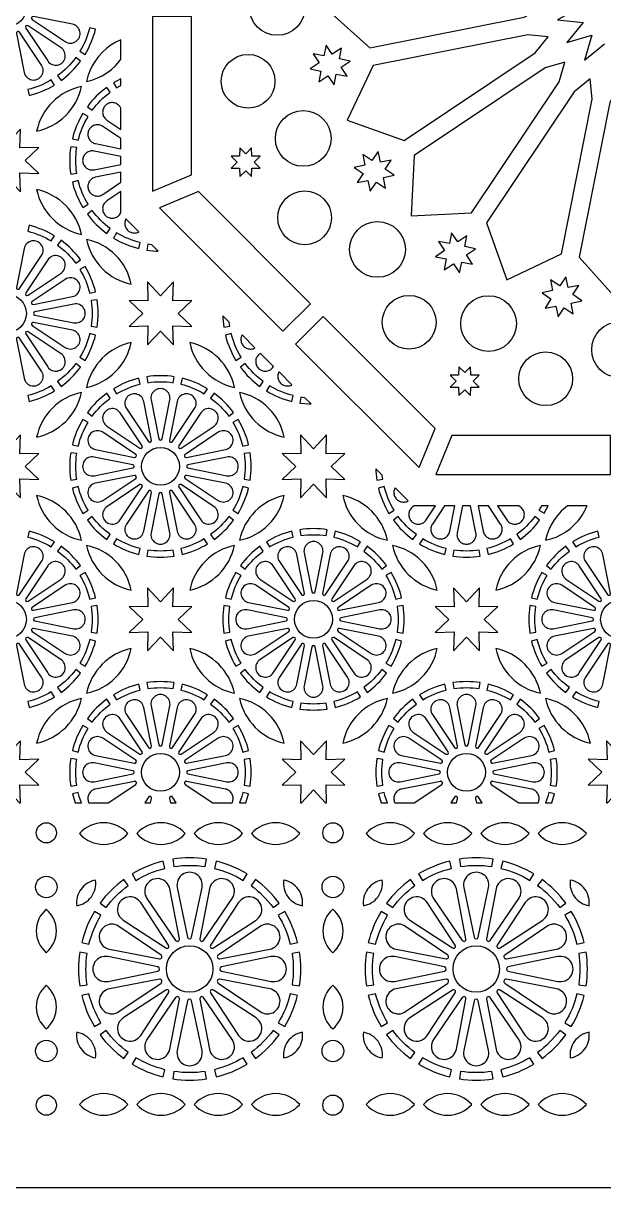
# Model space of a CAD drawing. Header units: millimetres. Extents: x 0 to 1380, y 140 to 1220.
# Drawn here: x 417 to 683, y 140 to 673 of the extents above; entities that cross this region are included whole.
import ezdxf

# ---------------------------------------------------------------- set-up
doc = ezdxf.new("R2010")
doc.units = ezdxf.units.MM
doc.layers.add('CUT', color=1, linetype='CONTINUOUS')

msp = doc.modelspace()

# ---------------------------------------------------------------- linework, layer by layer
at = {"layer": 'CUT'}
for points in [[(0, 1220), (1380.15, 1220), (1380.15, 139.85), (0, 139.85)], [(646.502, 684.387), (575.768, 698.456), (555.187, 679.925), (575.768, 661.394), (646.502, 675.463), (654.753, 679.925)], [(476.4, 675.8), (476.4, 595.883), (494.25, 603.276), (494.25, 675.8)], [(648.113, 667.372), (577.378, 653.303), (565.455, 628.306), (591.561, 619.061), (651.527, 659.129), (657.441, 666.408)], [(462, 665.089), (459.594, 663.962), (457.393, 662.634), (455.33, 661.099), (453.424, 659.371), (451.697, 657.466), (450.161, 655.402), (448.833, 653.2), (447.725, 650.879), (446.848, 648.462), (446.24, 646.09), (448.612, 646.698), (451.029, 647.575), (453.35, 648.683), (455.552, 650.011), (457.616, 651.547), (459.521, 653.274), (461.249, 655.18), (462, 656.189)], [(553.409, 650.741), (552.494, 645.843), (556.669, 648.563), (559.487, 644.451), (560.516, 649.328), (565.414, 648.412), (562.694, 652.588), (566.806, 655.405), (561.929, 656.435), (562.844, 661.333), (558.669, 658.613), (555.851, 662.724), (554.822, 657.848), (549.924, 658.763), (552.644, 654.588), (548.532, 651.77)], [(656.11, 652.269), (596.144, 612.202), (594.695, 584.545), (622.352, 585.994), (662.419, 645.96), (665.099, 654.949)], [(462, 647.272), (458.588, 645.43), (460.019, 643.075), (461.649, 644.065), (462, 644.231)], [(669.279, 641.377), (629.211, 581.411), (638.456, 555.305), (663.453, 567.228), (677.522, 637.963), (676.558, 647.291)], [(685.613, 636.352), (671.544, 565.618), (690.075, 545.037), (708.606, 565.618), (694.537, 636.352), (690.075, 644.603)], [(462, 633.871), (461.626, 634.431), (461.353, 634.796), (461.047, 635.129), (460.705, 635.429), (460.336, 635.693), (459.941, 635.915), (459.525, 636.096), (459.092, 636.233), (458.647, 636.324), (458.195, 636.368), (457.742, 636.366), (457.291, 636.316), (456.848, 636.22), (456.416, 636.078), (456.002, 635.892), (455.61, 635.665), (455.243, 635.398), (454.906, 635.094), (454.602, 634.757), (454.335, 634.39), (454.108, 633.998), (453.922, 633.584), (453.78, 633.152), (453.684, 632.709), (453.634, 632.258), (453.632, 631.805), (453.676, 631.353), (453.767, 630.908), (453.904, 630.475), (454.085, 630.059), (454.307, 629.664), (454.571, 629.295), (454.871, 628.953), (455.204, 628.647), (455.569, 628.374), (462, 624.077)], [(395.708, 603.974), (404.357, 604.207), (404.124, 595.558), (410.075, 601.839), (416.026, 595.558), (415.793, 604.207), (424.442, 603.974), (418.161, 609.925), (424.442, 615.876), (415.793, 615.643), (416.026, 624.292), (410.075, 618.011), (404.124, 624.292), (404.357, 615.643), (395.708, 615.876), (401.989, 609.925)], [(462, 619.928), (453.653, 625.506), (453.261, 625.739), (452.849, 625.929), (452.419, 626.076), (451.978, 626.177), (451.527, 626.232), (451.074, 626.24), (450.621, 626.201), (450.176, 626.114), (449.742, 625.982), (449.324, 625.806), (448.926, 625.588), (448.553, 625.33), (448.209, 625.034), (447.897, 624.703), (447.622, 624.344), (447.385, 623.956), (447.19, 623.546), (447.039, 623.119), (446.932, 622.677), (446.872, 622.228), (446.859, 621.775), (446.893, 621.322), (446.974, 620.875), (447.1, 620.44), (447.272, 620.02), (447.485, 619.619), (447.74, 619.243), (448.032, 618.896), (448.358, 618.581), (448.715, 618.301), (449.1, 618.06), (449.507, 617.86), (449.933, 617.704), (450.375, 617.591), (462, 615.279)], [(462, 611.761), (449.701, 614.208), (449.251, 614.273), (448.797, 614.292), (448.345, 614.263), (447.897, 614.188), (447.46, 614.066), (447.038, 613.9), (446.635, 613.69), (446.257, 613.441), (445.906, 613.153), (445.587, 612.83), (445.303, 612.475), (445.057, 612.094), (444.853, 611.689), (444.691, 611.265), (444.574, 610.827), (444.505, 610.378), (444.481, 609.925), (444.505, 609.472), (444.574, 609.023), (444.691, 608.585), (444.853, 608.161), (445.057, 607.756), (445.303, 607.375), (445.587, 607.02), (445.906, 606.697), (446.257, 606.409), (446.635, 606.16), (447.038, 605.95), (447.46, 605.784), (447.897, 605.662), (448.345, 605.587), (448.797, 605.558), (449.251, 605.577), (449.701, 605.642), (462, 608.089)], [(516.285, 606.316), (516.329, 602.506), (519.055, 605.169), (521.78, 602.506), (521.825, 606.316), (525.635, 606.361), (522.972, 609.086), (525.635, 611.811), (521.825, 611.856), (521.78, 615.666), (519.055, 613.003), (516.329, 615.666), (516.285, 611.856), (512.475, 611.811), (515.138, 609.086), (512.475, 606.361)], [(574.98, 600.663), (576.009, 595.786), (578.827, 599.898), (583.002, 597.178), (582.087, 602.076), (586.963, 603.105), (582.852, 605.923), (585.572, 610.098), (580.673, 609.183), (579.644, 614.06), (576.827, 609.948), (572.651, 612.669), (573.566, 607.77), (568.69, 606.741), (572.802, 603.923), (570.081, 599.748)], [(462, 604.571), (450.375, 602.259), (449.933, 602.146), (449.507, 601.99), (449.1, 601.79), (448.715, 601.549), (448.358, 601.269), (448.032, 600.954), (447.74, 600.607), (447.485, 600.231), (447.272, 599.83), (447.1, 599.41), (446.974, 598.975), (446.893, 598.528), (446.859, 598.075), (446.872, 597.622), (446.932, 597.173), (447.039, 596.731), (447.19, 596.304), (447.385, 595.894), (447.622, 595.506), (447.897, 595.147), (448.209, 594.816), (448.553, 594.52), (448.926, 594.262), (449.324, 594.044), (449.742, 593.868), (450.176, 593.736), (450.621, 593.649), (451.074, 593.61), (451.527, 593.618), (451.978, 593.673), (452.419, 593.774), (452.849, 593.921), (453.261, 594.111), (453.653, 594.344), (462, 599.922)], [(462, 595.773), (455.569, 591.476), (455.204, 591.203), (454.871, 590.897), (454.571, 590.555), (454.307, 590.186), (454.085, 589.791), (453.904, 589.375), (453.767, 588.942), (453.676, 588.497), (453.632, 588.045), (453.634, 587.592), (453.684, 587.141), (453.78, 586.698), (453.922, 586.266), (454.108, 585.852), (454.335, 585.46), (454.602, 585.093), (454.906, 584.756), (455.243, 584.452), (455.61, 584.185), (456.002, 583.958), (456.416, 583.772), (456.848, 583.63), (457.291, 583.534), (457.742, 583.484), (458.195, 583.482), (458.647, 583.526), (459.092, 583.617), (459.525, 583.754), (459.941, 583.935), (460.336, 584.157), (460.705, 584.421), (461.047, 584.721), (461.353, 585.054), (461.626, 585.419), (462, 585.979)], [(548.689, 544.373), (497.407, 595.655), (479.557, 588.261), (536.067, 531.751)], [(464.298, 583.156), (464.07, 582.698), (463.924, 582.269), (463.823, 581.828), (463.768, 581.377), (463.76, 580.924), (463.799, 580.471), (463.886, 580.026), (464.018, 579.592), (464.194, 579.174), (464.412, 578.776), (464.67, 578.403), (464.966, 578.059), (465.297, 577.747), (465.656, 577.472), (466.044, 577.235), (466.454, 577.04), (466.881, 576.889), (467.323, 576.782), (467.772, 576.722), (468.225, 576.709), (468.678, 576.743), (469.125, 576.824), (469.56, 576.95), (469.98, 577.122), (470.209, 577.244)], [(614.073, 562.652), (616.891, 558.54), (617.92, 563.416), (622.819, 562.501), (620.098, 566.677), (624.21, 569.494), (619.333, 570.523), (620.248, 575.422), (616.073, 572.702), (613.255, 576.813), (612.226, 571.937), (607.328, 572.852), (610.048, 568.677), (605.936, 565.859), (610.813, 564.83), (609.898, 559.931)], [(476.089, 571.337), (474.232, 571.623), (473.811, 568.9), (477.955, 568.474), (478.978, 568.474)], [(465.708, 533.974), (474.357, 534.207), (474.124, 525.558), (480.075, 531.839), (486.026, 525.558), (485.793, 534.207), (494.442, 533.974), (488.161, 539.925), (494.442, 545.876), (485.793, 545.643), (486.026, 554.292), (480.075, 548.011), (474.124, 554.292), (474.357, 545.643), (465.708, 545.876), (471.989, 539.925)], [(664.738, 542.494), (668.913, 539.774), (667.998, 544.672), (672.874, 545.701), (668.763, 548.519), (671.483, 552.694), (666.585, 551.779), (665.555, 556.656), (662.738, 552.544), (658.562, 555.264), (659.478, 550.366), (654.601, 549.337), (658.713, 546.519), (655.993, 542.344), (660.891, 543.259), (661.92, 538.382)], [(508.624, 538.828), (508.624, 537.805), (509.05, 533.661), (511.773, 534.082), (511.487, 535.939)], [(605.805, 487.257), (554.523, 538.539), (541.901, 525.917), (598.411, 469.407)], [(517.394, 530.059), (517.272, 529.83), (517.1, 529.41), (516.974, 528.975), (516.893, 528.528), (516.859, 528.075), (516.872, 527.622), (516.932, 527.173), (517.039, 526.731), (517.19, 526.304), (517.385, 525.894), (517.622, 525.506), (517.897, 525.147), (518.209, 524.816), (518.553, 524.52), (518.926, 524.262), (519.324, 524.044), (519.742, 523.868), (520.176, 523.736), (520.621, 523.649), (521.074, 523.61), (521.527, 523.618), (521.978, 523.673), (522.419, 523.774), (522.848, 523.92), (523.306, 524.148)], [(525.814, 521.639), (525.569, 521.476), (525.204, 521.203), (524.871, 520.897), (524.571, 520.555), (524.307, 520.186), (524.085, 519.791), (523.904, 519.375), (523.767, 518.942), (523.676, 518.497), (523.632, 518.045), (523.634, 517.592), (523.684, 517.141), (523.78, 516.698), (523.922, 516.266), (524.108, 515.852), (524.335, 515.46), (524.602, 515.093), (524.906, 514.756), (525.243, 514.452), (525.61, 514.185), (526.002, 513.958), (526.416, 513.772), (526.848, 513.63), (527.291, 513.534), (527.742, 513.484), (528.195, 513.482), (528.647, 513.526), (529.092, 513.617), (529.525, 513.754), (529.941, 513.935), (530.336, 514.157), (530.705, 514.421), (531.047, 514.721), (531.353, 515.054), (531.626, 515.419), (531.789, 515.664)], [(534.298, 513.156), (534.07, 512.698), (533.924, 512.269), (533.823, 511.828), (533.768, 511.377), (533.76, 510.924), (533.799, 510.471), (533.886, 510.026), (534.018, 509.592), (534.194, 509.174), (534.412, 508.776), (534.67, 508.403), (534.966, 508.059), (535.297, 507.747), (535.656, 507.472), (536.044, 507.235), (536.454, 507.04), (536.881, 506.889), (537.323, 506.782), (537.772, 506.722), (538.225, 506.709), (538.678, 506.743), (539.125, 506.824), (539.56, 506.95), (539.98, 507.122), (540.209, 507.244)], [(619.236, 504.988), (621.961, 502.325), (622.006, 506.135), (625.816, 506.179), (623.153, 508.905), (625.816, 511.63), (622.006, 511.675), (621.961, 515.485), (619.236, 512.822), (616.511, 515.485), (616.466, 511.675), (612.656, 511.63), (615.319, 508.905), (612.656, 506.179), (616.466, 506.135), (616.511, 502.325)], [(546.089, 501.337), (544.232, 501.623), (543.811, 498.9), (547.955, 498.474), (548.978, 498.474)], [(395.708, 463.974), (404.357, 464.207), (404.124, 455.558), (410.075, 461.839), (416.026, 455.558), (415.793, 464.207), (424.442, 463.974), (418.161, 469.925), (424.442, 475.876), (415.793, 475.643), (416.026, 484.292), (410.075, 478.011), (404.124, 484.292), (404.357, 475.643), (395.708, 475.876), (401.989, 469.925)], [(535.708, 463.974), (544.357, 464.207), (544.124, 455.558), (550.075, 461.839), (556.026, 455.558), (555.793, 464.207), (564.442, 463.974), (558.161, 469.925), (564.442, 475.876), (555.793, 475.643), (556.026, 484.292), (550.075, 478.011), (544.124, 484.292), (544.357, 475.643), (535.708, 475.876), (541.989, 469.925)], [(685.95, 484.1), (613.426, 484.1), (606.033, 466.25), (685.95, 466.25)], [(578.624, 468.828), (578.624, 467.805), (579.05, 463.661), (581.773, 464.082), (581.487, 465.939)], [(587.394, 460.059), (587.272, 459.83), (587.1, 459.41), (586.974, 458.975), (586.893, 458.528), (586.859, 458.075), (586.872, 457.622), (586.932, 457.173), (587.039, 456.731), (587.19, 456.304), (587.385, 455.894), (587.622, 455.506), (587.897, 455.147), (588.209, 454.816), (588.553, 454.52), (588.926, 454.262), (589.324, 454.044), (589.742, 453.868), (590.176, 453.736), (590.621, 453.649), (591.074, 453.61), (591.527, 453.618), (591.978, 453.673), (592.419, 453.774), (592.848, 453.92), (593.306, 454.148)], [(596.129, 451.85), (595.569, 451.476), (595.204, 451.203), (594.871, 450.897), (594.571, 450.555), (594.307, 450.186), (594.085, 449.791), (593.904, 449.375), (593.767, 448.942), (593.676, 448.497), (593.632, 448.045), (593.634, 447.592), (593.684, 447.141), (593.78, 446.698), (593.922, 446.266), (594.108, 445.852), (594.335, 445.46), (594.602, 445.093), (594.906, 444.756), (595.243, 444.452), (595.61, 444.185), (596.002, 443.958), (596.416, 443.772), (596.848, 443.63), (597.291, 443.534), (597.742, 443.484), (598.195, 443.482), (598.647, 443.526), (599.092, 443.617), (599.525, 443.754), (599.941, 443.935), (600.336, 444.157), (600.705, 444.421), (601.047, 444.721), (601.353, 445.054), (601.626, 445.419), (605.923, 451.85)], [(610.072, 451.85), (604.494, 443.503), (604.261, 443.111), (604.071, 442.699), (603.924, 442.269), (603.823, 441.828), (603.768, 441.377), (603.76, 440.924), (603.799, 440.471), (603.886, 440.026), (604.018, 439.592), (604.194, 439.174), (604.412, 438.776), (604.67, 438.403), (604.966, 438.059), (605.297, 437.747), (605.656, 437.472), (606.044, 437.235), (606.454, 437.04), (606.881, 436.889), (607.323, 436.782), (607.772, 436.722), (608.225, 436.709), (608.678, 436.743), (609.125, 436.824), (609.56, 436.95), (609.98, 437.122), (610.381, 437.335), (610.757, 437.59), (611.104, 437.882), (611.419, 438.208), (611.699, 438.565), (611.94, 438.95), (612.14, 439.357), (612.296, 439.783), (612.409, 440.225), (614.721, 451.85)], [(618.239, 451.85), (615.792, 439.551), (615.727, 439.101), (615.708, 438.647), (615.737, 438.195), (615.812, 437.747), (615.934, 437.31), (616.1, 436.888), (616.31, 436.485), (616.559, 436.107), (616.847, 435.756), (617.17, 435.437), (617.525, 435.153), (617.906, 434.907), (618.311, 434.703), (618.735, 434.541), (619.173, 434.424), (619.622, 434.355), (620.075, 434.331), (620.528, 434.355), (620.977, 434.424), (621.415, 434.541), (621.839, 434.703), (622.244, 434.907), (622.625, 435.153), (622.98, 435.437), (623.303, 435.756), (623.591, 436.107), (623.84, 436.485), (624.05, 436.888), (624.216, 437.31), (624.338, 437.747), (624.413, 438.195), (624.442, 438.647), (624.423, 439.101), (624.358, 439.551), (621.911, 451.85)], [(625.429, 451.85), (627.741, 440.225), (627.854, 439.783), (628.01, 439.357), (628.21, 438.95), (628.451, 438.565), (628.731, 438.208), (629.046, 437.882), (629.393, 437.59), (629.769, 437.335), (630.17, 437.122), (630.59, 436.95), (631.025, 436.824), (631.472, 436.743), (631.925, 436.709), (632.378, 436.722), (632.827, 436.782), (633.269, 436.889), (633.696, 437.04), (634.106, 437.235), (634.494, 437.472), (634.853, 437.747), (635.184, 438.059), (635.48, 438.403), (635.738, 438.776), (635.956, 439.174), (636.132, 439.592), (636.264, 440.026), (636.351, 440.471), (636.39, 440.924), (636.382, 441.377), (636.327, 441.828), (636.226, 442.269), (636.079, 442.699), (635.889, 443.111), (635.656, 443.503), (630.078, 451.85)], [(634.227, 451.85), (638.524, 445.419), (638.797, 445.054), (639.103, 444.721), (639.445, 444.421), (639.814, 444.157), (640.209, 443.935), (640.625, 443.754), (641.058, 443.617), (641.503, 443.526), (641.955, 443.482), (642.408, 443.484), (642.859, 443.534), (643.302, 443.63), (643.734, 443.772), (644.148, 443.958), (644.54, 444.185), (644.907, 444.452), (645.244, 444.756), (645.548, 445.093), (645.815, 445.46), (646.042, 445.852), (646.228, 446.266), (646.37, 446.698), (646.466, 447.141), (646.516, 447.592), (646.518, 448.045), (646.474, 448.497), (646.383, 448.942), (646.246, 449.375), (646.065, 449.791), (645.843, 450.186), (645.579, 450.555), (645.279, 450.897), (644.946, 451.203), (644.581, 451.476), (644.021, 451.85)], [(654.381, 451.85), (654.215, 451.499), (653.225, 449.869), (655.58, 448.438), (657.422, 451.85)], [(666.339, 451.85), (665.33, 451.099), (663.424, 449.371), (661.697, 447.466), (660.161, 445.402), (658.833, 443.2), (657.725, 440.879), (656.848, 438.462), (656.24, 436.09), (658.612, 436.698), (661.029, 437.575), (663.35, 438.683), (665.552, 440.011), (667.616, 441.547), (669.521, 443.274), (671.249, 445.18), (672.784, 447.243), (674.112, 449.444), (675.239, 451.85)], [(465.708, 393.974), (474.357, 394.207), (474.124, 385.558), (480.075, 391.839), (486.026, 385.558), (485.793, 394.207), (494.442, 393.974), (488.161, 399.925), (494.442, 405.876), (485.793, 405.643), (486.026, 414.292), (480.075, 408.011), (474.124, 414.292), (474.357, 405.643), (465.708, 405.876), (471.989, 399.925)], [(605.708, 393.974), (614.357, 394.207), (614.124, 385.558), (620.075, 391.839), (626.026, 385.558), (625.793, 394.207), (634.442, 393.974), (628.161, 399.925), (634.442, 405.876), (625.793, 405.643), (626.026, 414.292), (620.075, 408.011), (614.124, 414.292), (614.357, 405.643), (605.708, 405.876), (611.989, 399.925)], [(404.543, 316), (410.075, 321.839), (415.607, 316), (416.014, 316), (415.793, 324.207), (424.442, 323.974), (418.161, 329.925), (424.442, 335.876), (415.793, 335.643), (416.026, 344.292), (410.075, 338.011), (404.124, 344.292), (404.357, 335.643), (395.708, 335.876), (401.989, 329.925), (395.708, 323.974), (404.357, 324.207), (404.136, 316)], [(544.543, 316), (550.075, 321.839), (555.607, 316), (556.014, 316), (555.793, 324.207), (564.442, 323.974), (558.161, 329.925), (564.442, 335.876), (555.793, 335.643), (556.026, 344.292), (550.075, 338.011), (544.124, 344.292), (544.357, 335.643), (535.708, 335.876), (541.989, 329.925), (535.708, 323.974), (544.357, 324.207), (544.136, 316)], [(696.014, 316), (695.793, 324.207), (704.442, 323.974), (698.161, 329.925), (704.442, 335.876), (695.793, 335.643), (696.026, 344.292), (690.075, 338.011), (684.124, 344.292), (684.357, 335.643), (675.708, 335.876), (681.989, 329.925), (675.708, 323.974), (684.357, 324.207), (684.136, 316), (684.543, 316), (690.075, 321.839), (695.607, 316)], [(456.13, 316), (468.742, 324.427), (468.805, 324.474), (468.861, 324.526), (468.913, 324.584), (468.958, 324.646), (468.996, 324.713), (469.028, 324.784), (469.053, 324.856), (469.069, 324.931), (469.078, 325.008), (469.079, 325.084), (469.073, 325.162), (469.058, 325.237), (469.036, 325.311), (469.006, 325.382), (468.97, 325.45), (468.926, 325.513), (468.877, 325.572), (468.821, 325.626), (468.761, 325.674), (468.697, 325.715), (468.628, 325.749), (468.556, 325.777), (468.481, 325.797), (468.406, 325.809), (468.329, 325.814), (468.252, 325.81), (468.174, 325.799), (450.375, 322.259), (449.933, 322.146), (449.507, 321.99), (449.1, 321.79), (448.715, 321.549), (448.358, 321.269), (448.032, 320.954), (447.74, 320.607), (447.485, 320.231), (447.272, 319.83), (447.1, 319.41), (446.974, 318.975), (446.893, 318.528), (446.859, 318.075), (446.872, 317.622), (446.932, 317.173), (447.039, 316.731), (447.19, 316.304), (447.335, 316)], [(512.815, 316), (512.96, 316.304), (513.111, 316.731), (513.218, 317.173), (513.278, 317.622), (513.291, 318.075), (513.257, 318.528), (513.176, 318.975), (513.05, 319.41), (512.878, 319.83), (512.665, 320.231), (512.41, 320.607), (512.118, 320.954), (511.792, 321.269), (511.435, 321.549), (511.05, 321.79), (510.643, 321.99), (510.217, 322.146), (509.775, 322.259), (491.976, 325.799), (491.898, 325.81), (491.821, 325.814), (491.744, 325.809), (491.669, 325.797), (491.594, 325.777), (491.522, 325.749), (491.453, 325.715), (491.389, 325.674), (491.329, 325.626), (491.273, 325.572), (491.224, 325.513), (491.18, 325.45), (491.144, 325.382), (491.114, 325.311), (491.092, 325.237), (491.077, 325.162), (491.071, 325.084), (491.072, 325.008), (491.081, 324.931), (491.097, 324.856), (491.122, 324.784), (491.154, 324.713), (491.192, 324.646), (491.237, 324.584), (491.289, 324.526), (491.345, 324.474), (491.408, 324.427), (504.02, 316)], [(596.13, 316), (608.742, 324.427), (608.805, 324.474), (608.861, 324.526), (608.913, 324.584), (608.958, 324.646), (608.996, 324.713), (609.028, 324.784), (609.053, 324.856), (609.069, 324.931), (609.078, 325.008), (609.079, 325.084), (609.073, 325.162), (609.058, 325.237), (609.036, 325.311), (609.006, 325.382), (608.97, 325.45), (608.926, 325.513), (608.877, 325.572), (608.821, 325.626), (608.761, 325.674), (608.697, 325.715), (608.628, 325.749), (608.556, 325.777), (608.481, 325.797), (608.406, 325.809), (608.329, 325.814), (608.252, 325.81), (608.174, 325.799), (590.375, 322.259), (589.933, 322.146), (589.507, 321.99), (589.1, 321.79), (588.715, 321.549), (588.358, 321.269), (588.032, 320.954), (587.74, 320.607), (587.485, 320.231), (587.272, 319.83), (587.1, 319.41), (586.974, 318.975), (586.893, 318.528), (586.859, 318.075), (586.872, 317.622), (586.932, 317.173), (587.039, 316.731), (587.19, 316.304), (587.335, 316)], [(652.815, 316), (652.96, 316.304), (653.111, 316.731), (653.218, 317.173), (653.278, 317.622), (653.291, 318.075), (653.257, 318.528), (653.176, 318.975), (653.05, 319.41), (652.878, 319.83), (652.665, 320.231), (652.41, 320.607), (652.118, 320.954), (651.792, 321.269), (651.435, 321.549), (651.05, 321.79), (650.643, 321.99), (650.217, 322.146), (649.775, 322.259), (631.976, 325.799), (631.898, 325.81), (631.821, 325.814), (631.744, 325.809), (631.669, 325.797), (631.594, 325.777), (631.522, 325.749), (631.453, 325.715), (631.389, 325.674), (631.329, 325.626), (631.273, 325.572), (631.224, 325.513), (631.18, 325.45), (631.144, 325.382), (631.114, 325.311), (631.092, 325.237), (631.077, 325.162), (631.071, 325.084), (631.072, 325.008), (631.081, 324.931), (631.097, 324.856), (631.122, 324.784), (631.154, 324.713), (631.192, 324.646), (631.237, 324.584), (631.289, 324.526), (631.345, 324.474), (631.408, 324.427), (644.02, 316)], [(443.906, 316), (442.905, 318.813), (442.453, 320.666), (439.776, 320.013), (440.983, 316)], [(519.167, 316), (520.374, 320.013), (517.697, 320.666), (517.245, 318.813), (516.244, 316)], [(583.906, 316), (582.905, 318.813), (582.453, 320.666), (579.776, 320.013), (580.983, 316)], [(659.167, 316), (660.374, 320.013), (657.697, 320.666), (657.245, 318.813), (656.244, 316)], [(475.546, 316), (475.949, 318.024), (475.96, 318.102), (475.964, 318.179), (475.959, 318.256), (475.947, 318.331), (475.927, 318.406), (475.899, 318.478), (475.865, 318.547), (475.824, 318.611), (475.776, 318.671), (475.722, 318.727), (475.663, 318.776), (475.6, 318.82), (475.532, 318.856), (475.461, 318.886), (475.387, 318.908), (475.312, 318.923), (475.234, 318.929), (475.158, 318.928), (475.081, 318.919), (475.006, 318.903), (474.934, 318.878), (474.863, 318.846), (474.796, 318.808), (474.734, 318.763), (474.676, 318.711), (474.624, 318.655), (474.577, 318.592), (472.845, 316)], [(487.305, 316), (485.573, 318.592), (485.526, 318.655), (485.474, 318.711), (485.416, 318.763), (485.354, 318.808), (485.287, 318.846), (485.216, 318.878), (485.144, 318.903), (485.069, 318.919), (484.992, 318.928), (484.916, 318.929), (484.838, 318.923), (484.763, 318.908), (484.689, 318.886), (484.618, 318.856), (484.55, 318.82), (484.487, 318.776), (484.428, 318.727), (484.374, 318.671), (484.326, 318.611), (484.285, 318.547), (484.251, 318.478), (484.223, 318.406), (484.203, 318.331), (484.191, 318.256), (484.186, 318.179), (484.19, 318.102), (484.201, 318.024), (484.604, 316)], [(615.546, 316), (615.949, 318.024), (615.96, 318.102), (615.964, 318.179), (615.959, 318.256), (615.947, 318.331), (615.927, 318.406), (615.899, 318.478), (615.865, 318.547), (615.824, 318.611), (615.776, 318.671), (615.722, 318.727), (615.663, 318.776), (615.6, 318.82), (615.532, 318.856), (615.461, 318.886), (615.387, 318.908), (615.312, 318.923), (615.234, 318.929), (615.158, 318.928), (615.081, 318.919), (615.006, 318.903), (614.934, 318.878), (614.863, 318.846), (614.796, 318.808), (614.734, 318.763), (614.676, 318.711), (614.624, 318.655), (614.577, 318.592), (612.845, 316)], [(627.305, 316), (625.573, 318.592), (625.526, 318.655), (625.474, 318.711), (625.416, 318.763), (625.354, 318.808), (625.287, 318.846), (625.216, 318.878), (625.144, 318.903), (625.069, 318.919), (624.992, 318.928), (624.916, 318.929), (624.838, 318.923), (624.763, 318.908), (624.689, 318.886), (624.618, 318.856), (624.55, 318.82), (624.487, 318.776), (624.428, 318.727), (624.374, 318.671), (624.326, 318.611), (624.285, 318.547), (624.251, 318.478), (624.223, 318.406), (624.203, 318.331), (624.191, 318.256), (624.186, 318.179), (624.19, 318.102), (624.201, 318.024), (624.604, 316)]]:
    msp.add_lwpolyline(points, close=True, dxfattribs=at)
msp.add_lwpolyline([(683.195, 696.534), (673.966, 704.034), (677.363, 692.637), (665.966, 696.034), (673.466, 686.805), (661.636, 685.581), (672.098, 679.925), (661.636, 674.269), (673.466, 673.045), (665.966, 663.816), (677.363, 667.213), (673.966, 655.816), (683.195, 663.316)], dxfattribs=at)
for points in [[(418.44, 670.51), (428.525, 655.418, 1.2185039), (434.582, 661.475), (419.49, 671.56, 0.8206772)], [(421.407, 674.428), (436.499, 664.343, 1.2185033), (439.777, 672.258), (421.974, 675.799, 0.8206798)], [(414.201, 668.026), (417.742, 650.223, 1.2185033), (425.657, 653.501), (415.572, 668.593, 0.8206798)], [(445.584, 658.436, 0.0759046), (450.378, 670.012), (447.697, 670.666, -0.0758398), (443.225, 659.869)], [(434.657, 646.483, 0.0759044), (443.517, 655.343), (441.29, 656.973, -0.0758399), (433.027, 648.71)], [(419.988, 639.622, 0.0759046), (431.564, 644.416), (430.131, 646.775, -0.0758398), (419.334, 642.303)], [(430.629, 636.576, 0.1456685), (423.438, 623.288, 0.1456685), (436.726, 630.479, 0.1456685), (443.917, 643.767, 0.1456685)], [(455.493, 643.367, 0.0759044), (446.633, 634.507), (448.86, 632.877, -0.0758399), (457.123, 641.14)], [(444.566, 631.414, 0.0759046), (439.772, 619.838), (442.453, 619.184, -0.0758398), (446.925, 629.981)], [(439.046, 616.189, 0.0759046), (439.046, 603.661), (441.773, 604.082, -0.0758397), (441.773, 615.768)], [(439.772, 600.012, 0.0759046), (444.566, 588.436), (446.925, 589.869, -0.0758398), (442.453, 600.666)], [(436.726, 589.371, 0.1456685), (423.438, 596.562, 0.1456685), (430.629, 583.274, 0.1456685), (443.917, 576.083, 0.1456685)], [(446.633, 585.343, 0.0759044), (455.493, 576.483), (457.123, 578.71, -0.0758399), (448.86, 586.973)], [(431.564, 575.434, 0.0759046), (419.988, 580.228), (419.334, 577.547, -0.0758398), (430.131, 573.075)], [(458.586, 574.416, 0.0759046), (470.162, 569.622), (470.816, 572.303, -0.0758398), (460.019, 576.775)], [(415.572, 551.257), (425.657, 566.349, 1.2185033), (417.742, 569.627), (414.201, 551.824, 0.8206798)], [(443.517, 564.507, 0.0759044), (434.657, 573.367), (433.027, 571.14, -0.0758399), (441.29, 562.877)], [(453.424, 560.479, 0.1456685), (466.712, 553.288, 0.1456685), (459.521, 566.576, 0.1456685), (446.233, 573.767, 0.1456685)], [(419.49, 548.29), (434.582, 558.375, 1.2185039), (428.525, 564.432), (418.44, 549.34, 0.8206772)], [(450.378, 549.838, 0.0759046), (445.584, 561.414), (443.225, 559.981, -0.0758398), (447.697, 549.184)], [(421.974, 544.051), (439.777, 547.592, 1.2185033), (436.499, 555.507), (421.407, 545.422, 0.8206798)], [(422.648, 539.183), (440.451, 535.642, 1.2185037), (440.451, 544.208), (422.648, 540.667, 0.8206783)], [(451.104, 533.661, 0.0759046), (451.104, 546.189), (448.377, 545.768, -0.0758397), (448.377, 534.082)], [(421.407, 534.428), (436.499, 524.343, 1.2185033), (439.777, 532.258), (421.974, 535.799, 0.8206798)], [(414.201, 528.026), (417.742, 510.223, 1.2185033), (425.657, 513.501), (415.572, 528.593, 0.8206798)], [(418.44, 530.51), (428.525, 515.418, 1.2185039), (434.582, 521.475), (419.49, 531.56, 0.8206772)], [(445.584, 518.436, 0.0759046), (450.378, 530.012), (447.697, 530.666, -0.0758398), (443.225, 519.869)], [(509.772, 530.012, 0.0759046), (514.566, 518.436), (516.925, 519.869, -0.0758398), (512.453, 530.666)], [(459.521, 513.274, 0.1456685), (466.712, 526.562, 0.1456685), (453.424, 519.371, 0.1456685), (446.233, 506.083, 0.1456685)], [(506.726, 519.371, 0.1456685), (493.438, 526.562, 0.1456685), (500.629, 513.274, 0.1456685), (513.917, 506.083, 0.1456685)], [(434.657, 506.483, 0.0759044), (443.517, 515.343), (441.29, 516.973, -0.0758399), (433.027, 508.71)], [(516.633, 515.343, 0.0759044), (525.493, 506.483), (527.123, 508.71, -0.0758399), (518.86, 516.973)], [(419.988, 499.622, 0.0759046), (431.564, 504.416), (430.131, 506.775, -0.0758398), (419.334, 502.303)], [(470.162, 510.228, 0.0759046), (458.586, 505.434), (460.019, 503.075, -0.0758398), (470.816, 507.547)], [(486.339, 510.954, 0.0759046), (473.811, 510.954), (474.232, 508.227, -0.0758397), (485.918, 508.227)], [(501.564, 505.434, 0.0759046), (489.988, 510.228), (489.334, 507.547, -0.0758398), (500.131, 503.075)], [(528.586, 504.416, 0.0759046), (540.162, 499.622), (540.816, 502.303, -0.0758398), (530.019, 506.775)], [(430.629, 496.576, 0.1456685), (423.438, 483.288, 0.1456685), (436.726, 490.479, 0.1456685), (443.917, 503.767, 0.1456685)], [(455.493, 503.367, 0.0759044), (446.633, 494.507), (448.86, 492.877, -0.0758399), (457.123, 501.14)], [(475.949, 481.824), (472.408, 499.627, 1.2185033), (464.493, 496.349), (474.578, 481.257, 0.8206798)], [(480.817, 482.498), (484.358, 500.301, 1.2185037), (475.792, 500.301), (479.333, 482.498, 0.8206783)], [(485.572, 481.257), (495.657, 496.349, 1.2185033), (487.742, 499.627), (484.201, 481.824, 0.8206798)], [(513.517, 494.507, 0.0759044), (504.657, 503.367), (503.027, 501.14, -0.0758399), (511.29, 492.877)], [(523.424, 490.479, 0.1456685), (536.712, 483.288, 0.1456685), (529.521, 496.576, 0.1456685), (516.233, 503.767, 0.1456685)], [(471.71, 479.34), (461.625, 494.432, 1.2185039), (455.568, 488.375), (470.66, 478.29, 0.8206772)], [(489.49, 478.29), (504.582, 488.375, 1.2185039), (498.525, 494.432), (488.44, 479.34, 0.8206772)], [(444.566, 491.414, 0.0759046), (439.772, 479.838), (442.453, 479.184, -0.0758398), (446.925, 489.981)], [(520.378, 479.838, 0.0759046), (515.584, 491.414), (513.225, 489.981, -0.0758398), (517.697, 479.184)], [(468.743, 475.422), (453.651, 485.507, 1.2185033), (450.373, 477.592), (468.176, 474.051, 0.8206798)], [(491.974, 474.051), (509.777, 477.592, 1.2185033), (506.499, 485.507), (491.407, 475.422, 0.8206798)], [(439.046, 476.189, 0.0759046), (439.046, 463.661), (441.773, 464.082, -0.0758397), (441.773, 475.768)], [(467.502, 470.667), (449.699, 474.208, 1.2185037), (449.699, 465.642), (467.502, 469.183, 0.8206783)], [(492.648, 469.183), (510.451, 465.642, 1.2185037), (510.451, 474.208), (492.648, 470.667, 0.8206783)], [(521.104, 463.661, 0.0759046), (521.104, 476.189), (518.377, 475.768, -0.0758397), (518.377, 464.082)], [(468.176, 465.799), (450.373, 462.258, 1.2185033), (453.651, 454.343), (468.743, 464.428, 0.8206798)], [(491.407, 464.428), (506.499, 454.343, 1.2185033), (509.777, 462.258), (491.974, 465.799, 0.8206798)], [(439.772, 460.012, 0.0759046), (444.566, 448.436), (446.925, 449.869, -0.0758398), (442.453, 460.666)], [(470.66, 461.56), (455.568, 451.475, 1.2185039), (461.625, 445.418), (471.71, 460.51, 0.8206772)], [(474.578, 458.593), (464.493, 443.501, 1.2185033), (472.408, 440.223), (475.949, 458.026, 0.8206798)], [(484.201, 458.026), (487.742, 440.223, 1.2185033), (495.657, 443.501), (485.572, 458.593, 0.8206798)], [(488.44, 460.51), (498.525, 445.418, 1.2185039), (504.582, 451.475), (489.49, 461.56, 0.8206772)], [(515.584, 448.436, 0.0759046), (520.378, 460.012), (517.697, 460.666, -0.0758398), (513.225, 449.869)], [(579.772, 460.012, 0.0759046), (584.566, 448.436), (586.925, 449.869, -0.0758398), (582.453, 460.666)], [(436.726, 449.371, 0.1456685), (423.438, 456.562, 0.1456685), (430.629, 443.274, 0.1456685), (443.917, 436.083, 0.1456685)], [(479.333, 457.352), (475.792, 439.549, 1.2185037), (484.358, 439.549), (480.817, 457.352, 0.8206783)], [(529.521, 443.274, 0.1456685), (536.712, 456.562, 0.1456685), (523.424, 449.371, 0.1456685), (516.233, 436.083, 0.1456685)], [(576.726, 449.371, 0.1456685), (563.438, 456.562, 0.1456685), (570.629, 443.274, 0.1456685), (583.917, 436.083, 0.1456685)], [(446.633, 445.343, 0.0759044), (455.493, 436.483), (457.123, 438.71, -0.0758399), (448.86, 446.973)], [(504.657, 436.483, 0.0759044), (513.517, 445.343), (511.29, 446.973, -0.0758399), (503.027, 438.71)], [(586.633, 445.343, 0.0759044), (595.493, 436.483), (597.123, 438.71, -0.0758399), (588.86, 446.973)], [(644.657, 436.483, 0.0759044), (653.517, 445.343), (651.29, 446.973, -0.0758399), (643.027, 438.71)], [(431.564, 435.434, 0.0759046), (419.988, 440.228), (419.334, 437.547, -0.0758398), (430.131, 433.075)], [(540.162, 440.228, 0.0759046), (528.586, 435.434), (530.019, 433.075, -0.0758398), (540.816, 437.547)], [(556.339, 440.954, 0.0759046), (543.811, 440.954), (544.232, 438.227, -0.0758397), (555.918, 438.227)], [(571.564, 435.434, 0.0759046), (559.988, 440.228), (559.334, 437.547, -0.0758398), (570.131, 433.075)], [(680.162, 440.228, 0.0759046), (668.586, 435.434), (670.019, 433.075, -0.0758398), (680.816, 437.547)], [(415.572, 411.257), (425.657, 426.349, 1.2185033), (417.742, 429.627), (414.201, 411.824, 0.8206798)], [(443.517, 424.507, 0.0759044), (434.657, 433.367), (433.027, 431.14, -0.0758399), (441.29, 422.877)], [(453.424, 420.479, 0.1456685), (466.712, 413.288, 0.1456685), (459.521, 426.576, 0.1456685), (446.233, 433.767, 0.1456685)], [(458.586, 434.416, 0.0759046), (470.162, 429.622), (470.816, 432.303, -0.0758398), (460.019, 436.775)], [(473.811, 428.896, 0.0759046), (486.339, 428.896), (485.918, 431.623, -0.0758397), (474.232, 431.623)], [(489.988, 429.622, 0.0759046), (501.564, 434.416), (500.131, 436.775, -0.0758398), (489.334, 432.303)], [(500.629, 426.576, 0.1456685), (493.438, 413.288, 0.1456685), (506.726, 420.479, 0.1456685), (513.917, 433.767, 0.1456685)], [(525.493, 433.367, 0.0759044), (516.633, 424.507), (518.86, 422.877, -0.0758399), (527.123, 431.14)], [(545.949, 411.824), (542.408, 429.627, 1.2185033), (534.493, 426.349), (544.578, 411.257, 0.8206798)], [(550.817, 412.498), (554.358, 430.301, 1.2185037), (545.792, 430.301), (549.333, 412.498, 0.8206783)], [(555.572, 411.257), (565.657, 426.349, 1.2185033), (557.742, 429.627), (554.201, 411.824, 0.8206798)], [(583.517, 424.507, 0.0759044), (574.657, 433.367), (573.027, 431.14, -0.0758399), (581.29, 422.877)], [(593.424, 420.479, 0.1456685), (606.712, 413.288, 0.1456685), (599.521, 426.576, 0.1456685), (586.233, 433.767, 0.1456685)], [(598.586, 434.416, 0.0759046), (610.162, 429.622), (610.816, 432.303, -0.0758398), (600.019, 436.775)], [(613.811, 428.896, 0.0759046), (626.339, 428.896), (625.918, 431.623, -0.0758397), (614.232, 431.623)], [(629.988, 429.622, 0.0759046), (641.564, 434.416), (640.131, 436.775, -0.0758398), (629.334, 432.303)], [(640.629, 426.576, 0.1456685), (633.438, 413.288, 0.1456685), (646.726, 420.479, 0.1456685), (653.917, 433.767, 0.1456685)], [(665.493, 433.367, 0.0759044), (656.633, 424.507), (658.86, 422.877, -0.0758399), (667.123, 431.14)], [(685.949, 411.824), (682.408, 429.627, 1.2185033), (674.493, 426.349), (684.578, 411.257, 0.8206798)], [(419.49, 408.29), (434.582, 418.375, 1.2185039), (428.525, 424.432), (418.44, 409.34, 0.8206772)], [(541.71, 409.34), (531.625, 424.432, 1.2185039), (525.568, 418.375), (540.66, 408.29, 0.8206772)], [(559.49, 408.29), (574.582, 418.375, 1.2185039), (568.525, 424.432), (558.44, 409.34, 0.8206772)], [(681.71, 409.34), (671.625, 424.432, 1.2185039), (665.568, 418.375), (680.66, 408.29, 0.8206772)], [(450.378, 409.838, 0.0759046), (445.584, 421.414), (443.225, 419.981, -0.0758398), (447.697, 409.184)], [(514.566, 421.414, 0.0759046), (509.772, 409.838), (512.453, 409.184, -0.0758398), (516.925, 419.981)], [(590.378, 409.838, 0.0759046), (585.584, 421.414), (583.225, 419.981, -0.0758398), (587.697, 409.184)], [(654.566, 421.414, 0.0759046), (649.772, 409.838), (652.453, 409.184, -0.0758398), (656.925, 419.981)], [(421.974, 404.051), (439.777, 407.592, 1.2185033), (436.499, 415.507), (421.407, 405.422, 0.8206798)], [(538.743, 405.422), (523.651, 415.507, 1.2185033), (520.373, 407.592), (538.176, 404.051, 0.8206798)], [(561.974, 404.051), (579.777, 407.592, 1.2185033), (576.499, 415.507), (561.407, 405.422, 0.8206798)], [(678.743, 405.422), (663.651, 415.507, 1.2185033), (660.373, 407.592), (678.176, 404.051, 0.8206798)], [(451.104, 393.661, 0.0759046), (451.104, 406.189), (448.377, 405.768, -0.0758397), (448.377, 394.082)], [(509.046, 406.189, 0.0759046), (509.046, 393.661), (511.773, 394.082, -0.0758397), (511.773, 405.768)], [(591.104, 393.661, 0.0759046), (591.104, 406.189), (588.377, 405.768, -0.0758397), (588.377, 394.082)], [(649.046, 406.189, 0.0759046), (649.046, 393.661), (651.773, 394.082, -0.0758397), (651.773, 405.768)], [(422.648, 399.183), (440.451, 395.642, 1.2185037), (440.451, 404.208), (422.648, 400.667, 0.8206783)], [(537.502, 400.667), (519.699, 404.208, 1.2185037), (519.699, 395.642), (537.502, 399.183, 0.8206783)], [(562.648, 399.183), (580.451, 395.642, 1.2185037), (580.451, 404.208), (562.648, 400.667, 0.8206783)], [(677.502, 400.667), (659.699, 404.208, 1.2185037), (659.699, 395.642), (677.502, 399.183, 0.8206783)], [(421.407, 394.428), (436.499, 384.343, 1.2185033), (439.777, 392.258), (421.974, 395.799, 0.8206798)], [(538.176, 395.799), (520.373, 392.258, 1.2185033), (523.651, 384.343), (538.743, 394.428, 0.8206798)], [(561.407, 394.428), (576.499, 384.343, 1.2185033), (579.777, 392.258), (561.974, 395.799, 0.8206798)], [(678.176, 395.799), (660.373, 392.258, 1.2185033), (663.651, 384.343), (678.743, 394.428, 0.8206798)], [(418.44, 390.51), (428.525, 375.418, 1.2185039), (434.582, 381.475), (419.49, 391.56, 0.8206772)], [(445.584, 378.436, 0.0759046), (450.378, 390.012), (447.697, 390.666, -0.0758398), (443.225, 379.869)], [(509.772, 390.012, 0.0759046), (514.566, 378.436), (516.925, 379.869, -0.0758398), (512.453, 390.666)], [(540.66, 391.56), (525.568, 381.475, 1.2185039), (531.625, 375.418), (541.71, 390.51, 0.8206772)], [(558.44, 390.51), (568.525, 375.418, 1.2185039), (574.582, 381.475), (559.49, 391.56, 0.8206772)], [(585.584, 378.436, 0.0759046), (590.378, 390.012), (587.697, 390.666, -0.0758398), (583.225, 379.869)], [(649.772, 390.012, 0.0759046), (654.566, 378.436), (656.925, 379.869, -0.0758398), (652.453, 390.666)], [(680.66, 391.56), (665.568, 381.475, 1.2185039), (671.625, 375.418), (681.71, 390.51, 0.8206772)], [(414.201, 388.026), (417.742, 370.223, 1.2185033), (425.657, 373.501), (415.572, 388.593, 0.8206798)], [(459.521, 373.274, 0.1456685), (466.712, 386.562, 0.1456685), (453.424, 379.371, 0.1456685), (446.233, 366.083, 0.1456685)], [(506.726, 379.371, 0.1456685), (493.438, 386.562, 0.1456685), (500.629, 373.274, 0.1456685), (513.917, 366.083, 0.1456685)], [(544.578, 388.593), (534.493, 373.501, 1.2185033), (542.408, 370.223), (545.949, 388.026, 0.8206798)], [(549.333, 387.352), (545.792, 369.549, 1.2185037), (554.358, 369.549), (550.817, 387.352, 0.8206783)], [(554.201, 388.026), (557.742, 370.223, 1.2185033), (565.657, 373.501), (555.572, 388.593, 0.8206798)], [(599.521, 373.274, 0.1456685), (606.712, 386.562, 0.1456685), (593.424, 379.371, 0.1456685), (586.233, 366.083, 0.1456685)], [(646.726, 379.371, 0.1456685), (633.438, 386.562, 0.1456685), (640.629, 373.274, 0.1456685), (653.917, 366.083, 0.1456685)], [(684.578, 388.593), (674.493, 373.501, 1.2185033), (682.408, 370.223), (685.949, 388.026, 0.8206798)], [(434.657, 366.483, 0.0759044), (443.517, 375.343), (441.29, 376.973, -0.0758399), (433.027, 368.71)], [(516.633, 375.343, 0.0759044), (525.493, 366.483), (527.123, 368.71, -0.0758399), (518.86, 376.973)], [(574.657, 366.483, 0.0759044), (583.517, 375.343), (581.29, 376.973, -0.0758399), (573.027, 368.71)], [(656.633, 375.343, 0.0759044), (665.493, 366.483), (667.123, 368.71, -0.0758399), (658.86, 376.973)], [(470.162, 370.228, 0.0759046), (458.586, 365.434), (460.019, 363.075, -0.0758398), (470.816, 367.547)], [(486.339, 370.954, 0.0759046), (473.811, 370.954), (474.232, 368.227, -0.0758397), (485.918, 368.227)], [(501.564, 365.434, 0.0759046), (489.988, 370.228), (489.334, 367.547, -0.0758398), (500.131, 363.075)], [(610.162, 370.228, 0.0759046), (598.586, 365.434), (600.019, 363.075, -0.0758398), (610.816, 367.547)], [(626.339, 370.954, 0.0759046), (613.811, 370.954), (614.232, 368.227, -0.0758397), (625.918, 368.227)], [(641.564, 365.434, 0.0759046), (629.988, 370.228), (629.334, 367.547, -0.0758398), (640.131, 363.075)], [(419.988, 359.622, 0.0759046), (431.564, 364.416), (430.131, 366.775, -0.0758398), (419.334, 362.303)], [(430.629, 356.576, 0.1456685), (423.438, 343.288, 0.1456685), (436.726, 350.479, 0.1456685), (443.917, 363.767, 0.1456685)], [(455.493, 363.367, 0.0759044), (446.633, 354.507), (448.86, 352.877, -0.0758399), (457.123, 361.14)], [(475.949, 341.824), (472.408, 359.627, 1.2185033), (464.493, 356.349), (474.578, 341.257, 0.8206798)], [(480.817, 342.498), (484.358, 360.301, 1.2185037), (475.792, 360.301), (479.333, 342.498, 0.8206783)], [(485.572, 341.257), (495.657, 356.349, 1.2185033), (487.742, 359.627), (484.201, 341.824, 0.8206798)], [(513.517, 354.507, 0.0759044), (504.657, 363.367), (503.027, 361.14, -0.0758399), (511.29, 352.877)], [(523.424, 350.479, 0.1456685), (536.712, 343.288, 0.1456685), (529.521, 356.576, 0.1456685), (516.233, 363.767, 0.1456685)], [(528.586, 364.416, 0.0759046), (540.162, 359.622), (540.816, 362.303, -0.0758398), (530.019, 366.775)], [(559.988, 359.622, 0.0759046), (571.564, 364.416), (570.131, 366.775, -0.0758398), (559.334, 362.303)], [(570.629, 356.576, 0.1456685), (563.438, 343.288, 0.1456685), (576.726, 350.479, 0.1456685), (583.917, 363.767, 0.1456685)], [(595.493, 363.367, 0.0759044), (586.633, 354.507), (588.86, 352.877, -0.0758399), (597.123, 361.14)], [(615.949, 341.824), (612.408, 359.627, 1.2185033), (604.493, 356.349), (614.578, 341.257, 0.8206798)], [(620.817, 342.498), (624.358, 360.301, 1.2185037), (615.792, 360.301), (619.333, 342.498, 0.8206783)], [(625.572, 341.257), (635.657, 356.349, 1.2185033), (627.742, 359.627), (624.201, 341.824, 0.8206798)], [(653.517, 354.507, 0.0759044), (644.657, 363.367), (643.027, 361.14, -0.0758399), (651.29, 352.877)], [(663.424, 350.479, 0.1456685), (676.712, 343.288, 0.1456685), (669.521, 356.576, 0.1456685), (656.233, 363.767, 0.1456685)], [(668.586, 364.416, 0.0759046), (680.162, 359.622), (680.816, 362.303, -0.0758398), (670.019, 366.775)], [(543.811, 358.896, 0.0759046), (556.339, 358.896), (555.918, 361.623, -0.0758397), (544.232, 361.623)], [(471.71, 339.34), (461.625, 354.432, 1.2185039), (455.568, 348.375), (470.66, 338.29, 0.8206772)], [(489.49, 338.29), (504.582, 348.375, 1.2185039), (498.525, 354.432), (488.44, 339.34, 0.8206772)], [(611.71, 339.34), (601.625, 354.432, 1.2185039), (595.568, 348.375), (610.66, 338.29, 0.8206772)], [(629.49, 338.29), (644.582, 348.375, 1.2185039), (638.525, 354.432), (628.44, 339.34, 0.8206772)], [(444.566, 351.414, 0.0759046), (439.772, 339.838), (442.453, 339.184, -0.0758398), (446.925, 349.981)], [(520.378, 339.838, 0.0759046), (515.584, 351.414), (513.225, 349.981, -0.0758398), (517.697, 339.184)], [(584.566, 351.414, 0.0759046), (579.772, 339.838), (582.453, 339.184, -0.0758398), (586.925, 349.981)], [(660.378, 339.838, 0.0759046), (655.584, 351.414), (653.225, 349.981, -0.0758398), (657.697, 339.184)], [(468.743, 335.422), (453.651, 345.507, 1.2185033), (450.373, 337.592), (468.176, 334.051, 0.8206798)], [(491.974, 334.051), (509.777, 337.592, 1.2185033), (506.499, 345.507), (491.407, 335.422, 0.8206798)], [(608.743, 335.422), (593.651, 345.507, 1.2185033), (590.373, 337.592), (608.176, 334.051, 0.8206798)], [(631.974, 334.051), (649.777, 337.592, 1.2185033), (646.499, 345.507), (631.407, 335.422, 0.8206798)], [(439.046, 336.189, 0.0759046), (439.046, 323.661), (441.773, 324.082, -0.0758397), (441.773, 335.768)], [(521.104, 323.661, 0.0759046), (521.104, 336.189), (518.377, 335.768, -0.0758397), (518.377, 324.082)], [(579.046, 336.189, 0.0759046), (579.046, 323.661), (581.773, 324.082, -0.0758397), (581.773, 335.768)], [(661.104, 323.661, 0.0759046), (661.104, 336.189), (658.377, 335.768, -0.0758397), (658.377, 324.082)], [(467.502, 330.667), (449.699, 334.208, 1.2185037), (449.699, 325.642), (467.502, 329.183, 0.8206783)], [(492.648, 329.183), (510.451, 325.642, 1.2185037), (510.451, 334.208), (492.648, 330.667, 0.8206783)], [(607.502, 330.667), (589.699, 334.208, 1.2185037), (589.699, 325.642), (607.502, 329.183, 0.8206783)], [(632.648, 329.183), (650.451, 325.642, 1.2185037), (650.451, 334.208), (632.648, 330.667, 0.8206783)], [(454.075, 306.85, 0.2138515), (443.031, 301.9, 0.2138515), (454.075, 296.95, 0.2138515), (465.119, 301.9, 0.2138515)], [(480.297, 306.85, 0.2138515), (469.253, 301.9, 0.2138515), (480.297, 296.95, 0.2138515), (491.342, 301.9, 0.2138515)], [(506.519, 306.85, 0.2138515), (495.475, 301.9, 0.2138515), (506.519, 296.95, 0.2138515), (517.564, 301.9, 0.2138515)], [(532.742, 306.85, 0.2138515), (521.697, 301.9, 0.2138515), (532.742, 296.95, 0.2138515), (543.786, 301.9, 0.2138515)], [(585.186, 306.85, 0.2138515), (574.142, 301.9, 0.2138515), (585.186, 296.95, 0.2138515), (596.231, 301.9, 0.2138515)], [(611.408, 306.85, 0.2138515), (600.364, 301.9, 0.2138515), (611.408, 296.95, 0.2138515), (622.453, 301.9, 0.2138515)], [(637.631, 306.85, 0.2138515), (626.586, 301.9, 0.2138515), (637.631, 296.95, 0.2138515), (648.675, 301.9, 0.2138515)], [(663.853, 306.85, 0.2138515), (652.808, 301.9, 0.2138515), (663.853, 296.95, 0.2138515), (674.897, 301.9, 0.2138515)], [(481.281, 289.302, 0.0760714), (467.069, 283.416), (468.842, 280.498, -0.0760181), (482.09, 285.985)], [(501.099, 290.185, 0.0760715), (485.718, 290.185), (486.239, 286.811, -0.076018), (500.578, 286.811)], [(519.748, 283.416, 0.0760714), (505.536, 289.302), (504.727, 285.985, -0.0760181), (517.975, 280.498)], [(612.392, 289.302, 0.0760714), (598.18, 283.416), (599.953, 280.498, -0.0760181), (613.201, 285.985)], [(632.21, 290.185, 0.0760715), (616.829, 290.185), (617.35, 286.811, -0.076018), (631.689, 286.811)], [(650.859, 283.416, 0.0760714), (636.647, 289.302), (635.838, 285.985, -0.0760181), (649.086, 280.498)], [(494.332, 254.444), (499.073, 277.243, 1.2293119), (487.744, 277.243), (492.484, 254.444, 0.8134633)], [(625.444, 254.444), (630.184, 277.243, 1.229312), (618.855, 277.243), (623.595, 254.444, 0.8134626)], [(448.47, 272.994, 0.1947317), (450.405, 280.586, 0.1947318), (443.733, 276.48, 0.1947318), (441.797, 268.888, 0.1947317)], [(463.308, 280.902, 0.0760714), (452.431, 270.025), (455.186, 268.009, -0.0760181), (465.325, 278.148)], [(488.705, 253.693), (484.36, 276.57, 1.2293118), (473.895, 272.234), (486.999, 252.986, 0.8134636)], [(499.818, 252.986), (512.922, 272.234, 1.2293118), (502.457, 276.57), (498.112, 253.693, 0.8134636)], [(534.386, 270.025, 0.0760714), (523.509, 280.902), (521.492, 278.148, -0.0760181), (531.631, 268.009)], [(538.347, 272.994, 0.1947318), (545.019, 268.888, 0.1947317), (543.084, 276.48, 0.1947317), (536.411, 280.586, 0.1947318)], [(579.581, 272.994, 0.1947318), (581.517, 280.586, 0.1947318), (574.844, 276.48, 0.1947318), (572.908, 268.888, 0.1947318)], [(594.419, 280.902, 0.0760714), (583.542, 270.025), (586.297, 268.009, -0.0760181), (596.436, 278.148)], [(619.816, 253.693), (615.471, 276.57, 1.2293118), (605.006, 272.234), (618.11, 252.986, 0.8134636)], [(630.929, 252.986), (644.033, 272.234, 1.2293118), (633.568, 276.57), (629.223, 253.693, 0.8134636)], [(665.497, 270.025, 0.0760714), (654.62, 280.902), (652.603, 278.148, -0.0760181), (662.742, 268.009)], [(669.458, 272.994, 0.1947318), (676.131, 268.888, 0.1947318), (674.195, 276.48, 0.1947318), (667.522, 280.586, 0.1947318)], [(483.794, 250.845), (471.025, 270.318, 1.2293119), (463.015, 262.308), (482.488, 249.539, 0.8134633)], [(504.328, 249.539), (523.801, 262.308, 1.2293119), (515.791, 270.318), (503.022, 250.845, 0.8134633)], [(614.905, 250.845), (602.137, 270.318, 1.2293118), (594.127, 262.308), (613.599, 249.539, 0.8134635)], [(635.44, 249.539), (654.912, 262.308, 1.229312), (646.902, 270.318), (634.133, 250.845, 0.8134629)], [(423.238, 257.345, 0.2205825), (427.853, 247.393, 0.2205825), (432.468, 257.345, 0.2205825), (427.853, 267.297, 0.2205825)], [(554.349, 257.345, 0.2205825), (558.964, 247.393, 0.2205825), (563.579, 257.345, 0.2205825), (558.964, 267.297, 0.2205825)], [(449.917, 266.264, 0.0760714), (444.031, 252.053), (447.348, 251.244, -0.076018), (452.835, 264.491)], [(542.785, 252.053, 0.0760714), (536.899, 266.264), (533.981, 264.491, -0.076018), (539.469, 251.244)], [(581.028, 266.264, 0.0760715), (575.142, 252.053), (578.459, 251.244, -0.076018), (583.947, 264.491)], [(673.897, 252.053, 0.0760714), (668.01, 266.264), (665.092, 264.491, -0.0760181), (670.58, 251.244)], [(480.348, 246.335), (461.099, 259.439, 1.2293119), (456.764, 248.973), (479.641, 244.628, 0.8134632)], [(507.176, 244.628), (530.053, 248.973, 1.2293119), (525.718, 259.439), (506.469, 246.335, 0.8134632)], [(611.459, 246.335), (592.21, 259.439, 1.2293119), (587.875, 248.973), (610.752, 244.628, 0.8134632)], [(638.287, 244.628), (661.164, 248.973, 1.2293119), (656.829, 259.439), (637.58, 246.335, 0.8134632)], [(443.149, 247.616, 0.0760713), (443.149, 232.234), (446.522, 232.756, -0.0760182), (446.522, 247.094)], [(478.889, 240.849), (456.091, 245.589, 1.229312), (456.091, 234.261), (478.889, 239.001, 0.8134629)], [(507.928, 239.001), (530.726, 234.261, 1.229312), (530.726, 245.589), (507.928, 240.849, 0.8134629)], [(543.668, 232.234, 0.0760714), (543.668, 247.616), (540.294, 247.094, -0.0760181), (540.294, 232.756)], [(574.26, 247.616, 0.0760713), (574.26, 232.234), (577.633, 232.756, -0.0760182), (577.633, 247.094)], [(610, 240.849), (587.202, 245.589, 1.229312), (587.202, 234.261), (610, 239.001, 0.8134629)], [(639.039, 239.001), (661.837, 234.261, 1.229312), (661.837, 245.589), (639.039, 240.849, 0.8134629)], [(674.779, 232.234, 0.0760714), (674.779, 247.616), (671.405, 247.094, -0.0760181), (671.405, 232.756)], [(479.641, 235.222), (456.764, 230.877, 1.2293119), (461.099, 220.411), (480.348, 233.515, 0.8134632)], [(506.469, 233.515), (525.718, 220.411, 1.2293119), (530.053, 230.877), (507.176, 235.222, 0.8134632)], [(610.752, 235.222), (587.875, 230.877, 1.2293119), (592.21, 220.411), (611.459, 233.515, 0.8134632)], [(637.58, 233.515), (656.829, 220.411, 1.2293119), (661.164, 230.877), (638.287, 235.222, 0.8134632)], [(423.238, 222.505, 0.2205825), (427.853, 212.553, 0.2205825), (432.468, 222.505, 0.2205825), (427.853, 232.457, 0.2205825)], [(482.488, 230.311), (463.015, 217.542, 1.2293119), (471.025, 209.532), (483.794, 229.005, 0.8134633)], [(503.022, 229.005), (515.791, 209.532, 1.2293119), (523.801, 217.542), (504.328, 230.311, 0.8134633)], [(554.349, 222.505, 0.2205825), (558.964, 212.553, 0.2205825), (563.579, 222.505, 0.2205825), (558.964, 232.457, 0.2205825)], [(613.599, 230.311), (594.127, 217.542, 1.2293118), (602.137, 209.532), (614.905, 229.005, 0.8134635)], [(634.133, 229.005), (646.902, 209.532, 1.229312), (654.912, 217.542), (635.44, 230.311, 0.8134629)], [(444.031, 227.797, 0.0760714), (449.917, 213.586), (452.835, 215.359, -0.076018), (447.348, 228.606)], [(486.999, 226.864), (473.895, 207.616, 1.2293118), (484.36, 203.28), (488.705, 226.157, 0.8134636)], [(492.484, 225.406), (487.744, 202.607, 1.2293119), (499.073, 202.607), (494.332, 225.406, 0.8134633)], [(498.112, 226.157), (502.457, 203.28, 1.2293118), (512.922, 207.616), (499.818, 226.864, 0.8134636)], [(536.899, 213.586, 0.0760714), (542.785, 227.797), (539.469, 228.606, -0.076018), (533.981, 215.359)], [(575.142, 227.797, 0.0760715), (581.028, 213.586), (583.947, 215.359, -0.076018), (578.459, 228.606)], [(618.11, 226.864), (605.006, 207.616, 1.2293118), (615.471, 203.28), (619.816, 226.157, 0.8134636)], [(623.595, 225.406), (618.855, 202.607, 1.229312), (630.184, 202.607), (625.444, 225.406, 0.8134626)], [(629.223, 226.157), (633.568, 203.28, 1.2293118), (644.033, 207.616), (630.929, 226.864, 0.8134636)], [(668.01, 213.586, 0.0760714), (673.897, 227.797), (670.58, 228.606, -0.0760181), (665.092, 215.359)], [(448.47, 206.856, 0.1947317), (441.797, 210.962, 0.1947318), (443.733, 203.37, 0.1947318), (450.405, 199.264, 0.1947317)], [(452.431, 209.825, 0.0760714), (463.308, 198.948), (465.325, 201.702, -0.0760181), (455.186, 211.841)], [(523.509, 198.948, 0.0760714), (534.386, 209.825), (531.631, 211.841, -0.0760181), (521.492, 201.702)], [(538.347, 206.856, 0.1947318), (536.411, 199.264, 0.1947317), (543.084, 203.37, 0.1947317), (545.019, 210.962, 0.1947318)], [(579.581, 206.856, 0.1947318), (572.908, 210.962, 0.1947318), (574.844, 203.37, 0.1947318), (581.517, 199.264, 0.1947318)], [(583.542, 209.825, 0.0760714), (594.419, 198.948), (596.436, 201.702, -0.0760181), (586.297, 211.841)], [(654.62, 198.948, 0.0760714), (665.497, 209.825), (662.742, 211.841, -0.0760181), (652.603, 201.702)], [(669.458, 206.856, 0.1947318), (667.522, 199.264, 0.1947318), (674.195, 203.37, 0.1947318), (676.131, 210.962, 0.1947318)], [(467.069, 196.434, 0.0760714), (481.281, 190.548), (482.09, 193.865, -0.0760181), (468.842, 199.352)], [(505.536, 190.548, 0.0760714), (519.748, 196.434), (517.975, 199.352, -0.0760181), (504.727, 193.865)], [(598.18, 196.434, 0.0760714), (612.392, 190.548), (613.201, 193.865, -0.0760181), (599.953, 199.352)], [(636.647, 190.548, 0.0760714), (650.859, 196.434), (649.086, 199.352, -0.0760181), (635.838, 193.865)], [(485.718, 189.665, 0.0760715), (501.099, 189.665), (500.578, 193.039, -0.076018), (486.239, 193.039)], [(616.829, 189.665, 0.0760715), (632.21, 189.665), (631.689, 193.039, -0.076018), (617.35, 193.039)], [(454.075, 182.9, 0.2138515), (443.031, 177.95, 0.2138515), (454.075, 173, 0.2138515), (465.119, 177.95, 0.2138515)], [(480.297, 182.9, 0.2138515), (469.253, 177.95, 0.2138515), (480.297, 173, 0.2138515), (491.342, 177.95, 0.2138515)], [(506.519, 182.9, 0.2138515), (495.475, 177.95, 0.2138515), (506.519, 173, 0.2138515), (517.564, 177.95, 0.2138515)], [(532.742, 182.9, 0.2138515), (521.697, 177.95, 0.2138515), (532.742, 173, 0.2138515), (543.786, 177.95, 0.2138515)], [(585.186, 182.9, 0.2138515), (574.142, 177.95, 0.2138515), (585.186, 173, 0.2138515), (596.231, 177.95, 0.2138515)], [(611.408, 182.9, 0.2138515), (600.364, 177.95, 0.2138515), (611.408, 173, 0.2138515), (622.453, 177.95, 0.2138515)], [(637.631, 182.9, 0.2138515), (626.586, 177.95, 0.2138515), (637.631, 173, 0.2138515), (648.675, 177.95, 0.2138515)], [(663.853, 182.9, 0.2138515), (652.808, 177.95, 0.2138515), (663.853, 173, 0.2138515), (674.897, 177.95, 0.2138515)]]:
    msp.add_lwpolyline(points, format="xyb", close=True, dxfattribs=at)
for centre, radius in [((533.475, 679.925), 12.75), ((410.075, 679.925), 8.657), ((520.154, 646.126), 12.3), ((545.395, 619.997), 12.75), ((546.023, 583.672), 12.3), ((579.342, 569.192), 12.75), ((410.075, 539.925), 8.657), ((593.822, 535.873), 12.3), ((630.147, 535.245), 12.75), ((690.075, 523.325), 12.75), ((656.276, 510.004), 12.3), ((480.075, 469.925), 8.657), ((410.075, 399.925), 8.657), ((550.075, 399.925), 8.657), ((690.075, 399.925), 8.657), ((480.075, 329.925), 8.657), ((620.075, 329.925), 8.657), ((427.853, 302.235), 4.615), ((558.964, 302.235), 4.615), ((427.853, 277.445), 4.95), ((558.964, 277.445), 4.95), ((493.408, 239.925), 10.618), ((624.519, 239.925), 10.618), ((427.853, 202.405), 4.95), ((558.964, 202.405), 4.95), ((427.853, 177.615), 4.615), ((558.964, 177.615), 4.615)]:
    msp.add_circle(centre, radius, dxfattribs=at)

doc.saveas('drawing.dxf')
